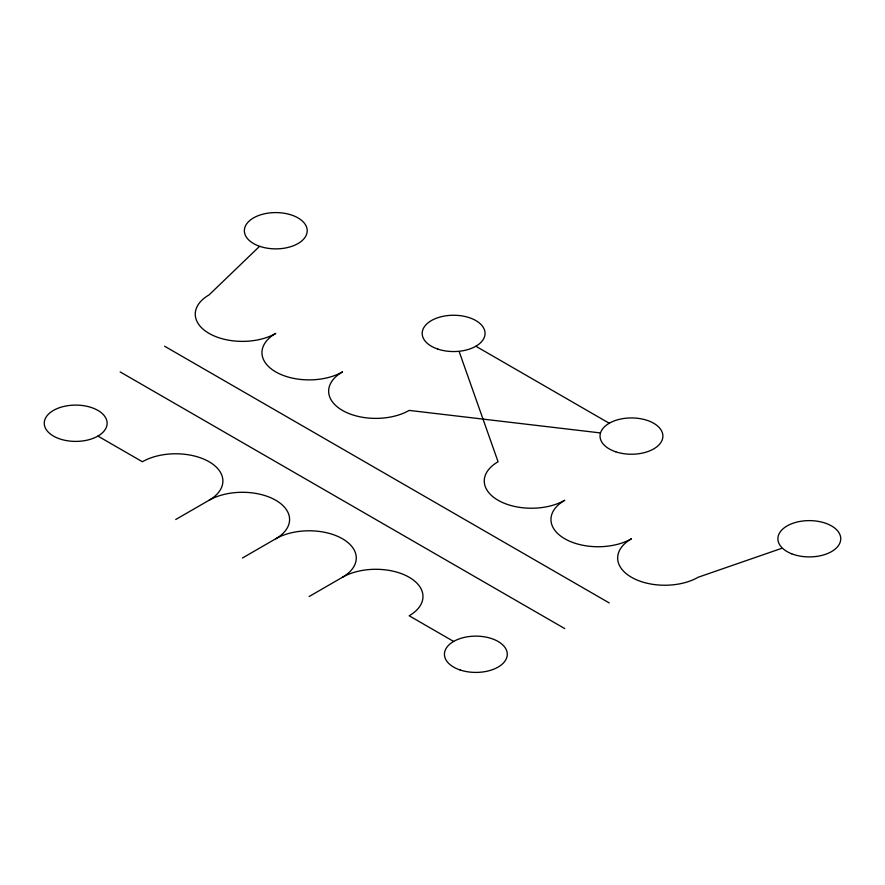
<?xml version="1.0" encoding="UTF-8"?>
<svg xmlns="http://www.w3.org/2000/svg" width="885" height="885" viewBox="0 0 885 885"><rect width="100%" height="100%" fill="white"/><g stroke="black" fill="none" stroke-linecap="round" stroke-linejoin="round"><path stroke-width="1.33" d="M259.095 246.771L209.081 294.893A47.159 27.225 0 0 0 209.07 333.402A47.159 27.225 0 0 0 275.766 333.402A47.159 27.225 0 0 0 275.766 371.91A47.159 27.225 0 0 0 342.462 371.91M97.925 436.084L99.452 435.132A31.44 18.154 0 0 0 83.102 405.607A31.44 18.154 0 0 0 45.135 427.532A31.44 18.154 0 0 0 96.277 436.969L97.925 436.084L142.385 461.749A47.159 27.225 0 0 1 209.07 461.749A47.159 27.225 0 0 1 209.07 500.257L175.728 519.506M242.424 558.015L275.766 538.766A47.159 27.225 0 0 1 342.462 538.766A47.159 27.225 0 0 1 342.462 577.263L309.119 596.523M781.521 548.39L698.154 577.263A47.159 27.225 0 0 1 631.459 577.263A47.159 27.225 0 0 1 631.459 538.766A47.159 27.225 0 0 1 564.774 538.766A47.159 27.225 0 0 1 564.774 500.257A47.159 27.225 0 0 1 498.078 500.257A47.159 27.225 0 0 1 498.078 461.749L459.171 351.588M599.975 432.876L409.158 410.408A47.159 27.225 0 0 1 342.462 410.419A47.159 27.225 0 0 1 342.462 371.91M475.853 346.234L609.234 423.251M164.61 346.234L609.234 602.939M120.15 371.91L564.774 628.604M453.618 641.437L409.158 615.772A47.159 27.225 0 0 0 409.158 577.263A47.159 27.225 0 0 0 342.462 577.263M209.081 500.257A47.159 27.225 0 0 1 275.766 500.257A47.159 27.225 0 0 1 275.766 538.766M791.688 553.789A31.44 18.154 0 0 0 840.673 540.06A31.44 18.154 0 0 0 795.582 522.438A31.44 18.154 0 0 0 791.688 553.789M437.898 349.121A31.44 18.154 0 0 0 485.057 333.402A31.44 18.154 0 0 0 437.898 317.682A31.44 18.154 0 0 0 437.898 349.121M615.75 451.804A31.44 18.154 0 0 0 662.898 436.084A31.44 18.154 0 0 0 615.75 420.364A31.44 18.154 0 0 0 615.75 451.804M260.046 246.439A31.44 18.154 0 0 0 307.206 230.719A31.44 18.154 0 0 0 260.046 215.011A31.44 18.154 0 0 0 260.046 246.439M460.134 669.989A31.44 18.154 0 0 0 507.282 654.281A31.44 18.154 0 0 0 460.134 638.561A31.44 18.154 0 0 0 460.134 669.989"/></g></svg>
